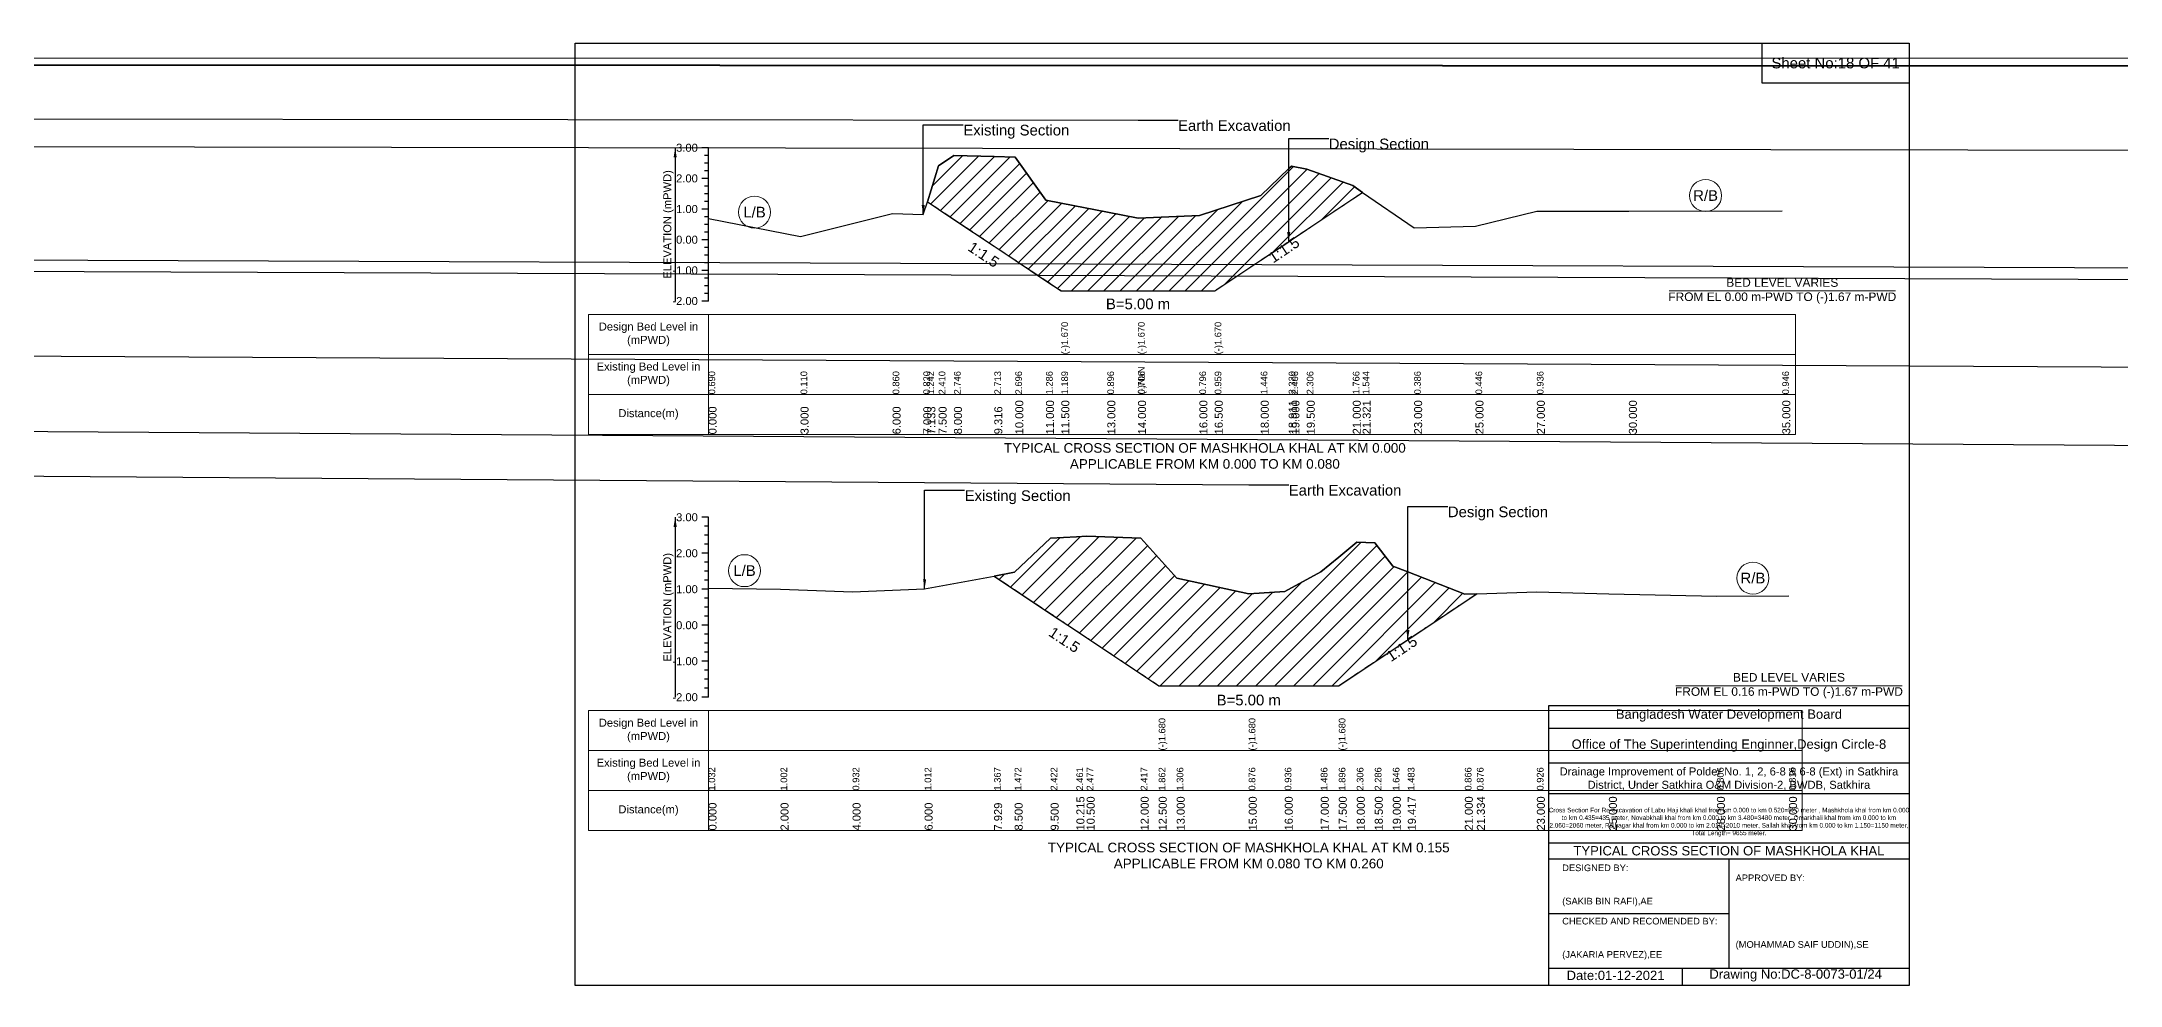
# Model space of a CAD drawing. Header units: inches. Extents: x 0 to 506000, y -4242 to 7.
# Drawn here: x 267600 to 276951, y -4242 to 7 of the extents above; entities that cross this region are included whole.
import ezdxf

# ---------------------------------------------------------------- set-up
doc = ezdxf.new("R2010")
doc.units = ezdxf.units.IN
doc.header["$LTSCALE"] = 7
doc.header["$MEASUREMENT"] = 0
doc.linetypes.add('DASHED', pattern=[0.75, 0.5, -0.25])
for name, color, linetype, lineweight in [('Cross section Data Border', 7, 'Continuous', 9), ('Cross Section Labels', 7, 'Continuous', 9), ('Design_Bed_Level for Xsection', 7, 'DASHED', 25), ('Existing_Bed_Level for Xsection', 7, 'Continuous', 25), ('Long Section Labels', 7, 'Continuous', 9)]:
    doc.layers.add(name, color=color, linetype=linetype, lineweight=lineweight)
doc.styles.get("Standard").update_dxf_attribs({"font": 'arial.ttf'})
doc.dimstyles.get("Standard").update_dxf_attribs({"dimtxt": 0.18, "dimasz": 0.18, "dimexe": 0.18, "dimexo": 0.0625, "dimgap": 0.09, "dimtad": 0, "dimtih": 1, "dimtoh": 1, "dimdec": 4, "dimzin": 0, "dimdsep": 46, "dimtxsty": 'Standard', "dimcen": 0.09, "dimadec": 0, "dimazin": 0, "dimtfac": 1, "dimtdec": 4, "dimtofl": 0, "dimtmove": 0, "dimatfit": 3, "dimfxl": 1, "dimtolj": 1, "dimtzin": 0, "dimarcsym": 0})

msp = doc.modelspace()

# ---------------------------------------------------------------- hatches: boundary and pattern name
at = {"layer": 'Existing_Bed_Level for Xsection'}
h = msp.add_hatch(dxfattribs=at)
h.set_pattern_fill('ANSI31', color=256, scale=414, style=0)
h.paths.add_polyline_path([(271584.3, -713.8), (271635, -747.6), (271704, -793.6), (271885.6, -914.7), (271980, -977.6), (272118, -1069.6), (272187, -1115.6), (272394, -1115.6), (272532, -1115.6), (272808, -1115.6), (272877, -1115.6), (273084, -977.6), (273209.7, -893.9), (273222, -885.6), (273291, -839.6), (273498, -701.6), (273542.3, -672.1), (273498, -641.5), (273291, -567), (273222, -553.2), (273209.7, -565), (273084, -685.6), (272877, -752.9), (272808, -775.3), (272532, -787.8), (272394, -761.5), (272187, -721.2), (272118, -707.7), (271980, -513.1), (271885.6, -510.8), (271704, -506.2), (271635, -552.6)])
h = msp.add_hatch(dxfattribs=at)
h.set_pattern_fill('ANSI31', color=256, scale=486, style=0)
h.paths.add_polyline_path([(271884.6, -2399.1), (271977, -2460.7), (272139, -2568.7), (272254.8, -2645.9), (272301, -2676.7), (272544, -2838.7), (272625, -2892.7), (272706, -2892.7), (273030, -2892.7), (273192, -2892.7), (273354, -2892.7), (273435, -2892.7), (273516, -2838.7), (273597, -2784.7), (273678, -2730.7), (273745.6, -2685.7), (274002, -2514.7), (274056.1, -2478.7), (274002, -2480.3), (273745.6, -2380.3), (273678, -2353.9), (273597, -2250.2), (273516, -2247), (273435, -2313.4), (273354, -2379.8), (273192, -2468.9), (273030, -2478.7), (272706, -2409), (272625, -2319), (272544, -2229), (272301, -2219.3), (272254.8, -2221.8), (272139, -2228.2), (271977, -2382.1)])

# ---------------------------------------------------------------- linework, layer by layer
for points in [[(270000, 0), (276000, 0), (276000, -4242), (270000, -4242)], [(275340, 0), (276000, 0), (276000, -180), (275340, -180)]]:
    msp.add_lwpolyline(points, close=True)
for points in [[(274380, -4242), (274380, -2982), (276000, -2982)], [(274380, -3084), (276000, -3084)], [(274380, -3240), (276000, -3240)], [(274380, -3378), (276000, -3378)], [(274380, -3600), (276000, -3600)], [(274380, -3672), (276000, -3672)], [(275190, -3672), (275190, -4164)], [(274380, -3918), (275190, -3918)], [(274380, -4164), (276000, -4164)], [(274980, -4164), (274980, -4242)]]:
    msp.add_lwpolyline(points)
at = {"layer": 'Cross section Data Border'}
for points in [[(270060, -1221.2), (275490, -1221.2), (275490, -1761.2), (270060, -1761.2)], [(270060, -3004.6), (275520, -3004.6), (275520, -3544.6), (270060, -3544.6)]]:
    msp.add_lwpolyline(points, close=True, dxfattribs=at)
for points in [[(270600, -1221.2), (270600, -1761.2)], [(270060, -1401.2), (275490, -1401.2)], [(270060, -1581.2), (275490, -1581.2)], [(270600, -3004.6), (270600, -3544.6)], [(270060, -3184.6), (275520, -3184.6)], [(270060, -3364.6), (275520, -3364.6)]]:
    msp.add_lwpolyline(points, dxfattribs=at)
at = {"layer": 'Cross Section Labels'}
for points in [[(274921, -1115.6), (275939, -1115.6)], [(274951, -2892.7), (275969, -2892.7)]]:
    msp.add_lwpolyline(points, dxfattribs=at)
for centre in [(275085, -686.3), (270807, -761), (270762, -2374.8), (275298, -2408.2)]:
    msp.add_circle(centre, 72, dxfattribs=at)
at = {"layer": 'Design_Bed_Level for Xsection'}
for points in [[(271584.3, -713.8), (271885.6, -914.7), (272187, -1115.6), (272532, -1115.6), (272877, -1115.6), (273209.7, -893.9), (273542.3, -672.1)], [(271884.6, -2399.1), (272254.8, -2645.9), (272625, -2892.7), (273030, -2892.7), (273435, -2892.7), (273745.6, -2685.7), (274056.1, -2478.7)]]:
    msp.add_lwpolyline(points, dxfattribs=at)
at = {"layer": 'Existing_Bed_Level for Xsection'}
for points in [[(270600, -471.2), (270570, -471.2)], [(270600, -505.7), (270582, -505.7)], [(270600, -540.2), (270582, -540.2)], [(270600, -1161.2), (270600, -1023.2), (270600, -885.2), (270600, -747.2), (270600, -609.2), (270600, -471.2)], [(270600, -790), (271014, -870), (271428, -766.5), (271566, -772), (271584.3, -713.8), (271635, -552.6), (271704, -506.2), (271885.6, -510.8), (271980, -513.1), (272118, -707.7), (272187, -721.2), (272187, -721.2), (272394, -761.5), (272532, -787.8), (272532, -787.8), (272808, -775.3), (272877, -752.9), (272877, -752.9), (273084, -685.6), (273209.7, -565), (273222, -553.2), (273291, -567), (273498, -641.5), (273542.3, -672.1), (273774, -831.9), (274050, -823.6), (274326, -756), (274740, -756), (275430, -754.6)], [(270600, -609.2), (270570, -609.2)], [(270600, -574.7), (270582, -574.7)], [(270600, -643.7), (270582, -643.7)], [(270600, -747.2), (270570, -747.2)], [(270600, -678.2), (270582, -678.2)], [(270600, -712.7), (270582, -712.7)], [(270600, -781.7), (270582, -781.7)], [(270600, -816.2), (270582, -816.2)], [(270600, -885.2), (270570, -885.2)], [(270600, -850.7), (270582, -850.7)], [(270600, -919.7), (270582, -919.7)], [(270600, -1023.2), (270570, -1023.2)], [(270600, -954.2), (270582, -954.2)], [(270600, -988.7), (270582, -988.7)], [(270600, -1057.7), (270582, -1057.7)], [(270600, -1092.2), (270582, -1092.2)], [(270600, -1161.2), (270570, -1161.2)], [(270600, -1126.7), (270582, -1126.7)], [(270600, -2134.6), (270570, -2134.6)], [(270600, -2944.6), (270600, -2782.6), (270600, -2620.6), (270600, -2458.6), (270600, -2296.6), (270600, -2134.6)], [(270600, -2175.1), (270582, -2175.1)], [(270600, -2215.6), (270582, -2215.6)], [(270600, -2453.4), (270924, -2458.2), (271248, -2469.6), (271572, -2456.6), (271884.6, -2399.1), (271977, -2382.1), (272139, -2228.2), (272254.8, -2221.8), (272301, -2219.3), (272544, -2229), (272625, -2319), (272625, -2319), (272706, -2409), (273030, -2478.7), (273030, -2478.7), (273192, -2468.9), (273354, -2379.8), (273435, -2313.4), (273435, -2313.4), (273516, -2247), (273597, -2250.2), (273678, -2353.9), (273745.6, -2380.3), (274002, -2480.3), (274056.1, -2478.7), (274326, -2470.6), (274650, -2478.7), (275136, -2490), (275460, -2488.4)], [(270600, -2296.6), (270570, -2296.6)], [(270600, -2256.1), (270582, -2256.1)], [(270600, -2337.1), (270582, -2337.1)], [(270600, -2377.6), (270582, -2377.6)], [(270600, -2418.1), (270582, -2418.1)], [(270600, -2458.6), (270570, -2458.6)], [(270600, -2499.1), (270582, -2499.1)], [(270600, -2539.6), (270582, -2539.6)], [(270600, -2580.1), (270582, -2580.1)], [(270600, -2620.6), (270570, -2620.6)], [(270600, -2661.1), (270582, -2661.1)], [(270600, -2701.6), (270582, -2701.6)], [(270600, -2782.6), (270570, -2782.6)], [(270600, -2742.1), (270582, -2742.1)], [(270600, -2823.1), (270582, -2823.1)], [(270600, -2863.6), (270582, -2863.6)], [(270600, -2944.6), (270570, -2944.6)], [(270600, -2904.1), (270582, -2904.1)]]:
    msp.add_lwpolyline(points, dxfattribs=at)
for points in [[(271584.3, -713.8), (271584.3, -713.8), (271635, -747.6), (271704, -793.6), (271885.6, -914.7), (271980, -977.6), (272118, -1069.6), (272187, -1115.6), (272187, -1115.6), (272394, -1115.6), (272532, -1115.6), (272532, -1115.6), (272808, -1115.6), (272877, -1115.6), (272877, -1115.6), (273084, -977.6), (273209.7, -893.9), (273222, -885.6), (273291, -839.6), (273498, -701.6), (273542.3, -672.1), (273542.3, -672.1), (273542.3, -672.1), (273498, -641.5), (273291, -567), (273222, -553.2), (273209.7, -565), (273084, -685.6), (272877, -752.9), (272877, -752.9), (272808, -775.3), (272532, -787.8), (272532, -787.8), (272394, -761.5), (272187, -721.2), (272187, -721.2), (272118, -707.7), (271980, -513.1), (271885.6, -510.8), (271704, -506.2), (271635, -552.6), (271584.3, -713.8)], [(271884.6, -2399.1), (271977, -2460.7), (272139, -2568.7), (272254.8, -2645.9), (272301, -2676.7), (272544, -2838.7), (272625, -2892.7), (272625, -2892.7), (272706, -2892.7), (273030, -2892.7), (273030, -2892.7), (273192, -2892.7), (273354, -2892.7), (273435, -2892.7), (273435, -2892.7), (273516, -2838.7), (273597, -2784.7), (273678, -2730.7), (273745.6, -2685.7), (274002, -2514.7), (274056.1, -2478.7), (274056.1, -2478.7), (274056.1, -2478.7), (274002, -2480.3), (273745.6, -2380.3), (273678, -2353.9), (273597, -2250.2), (273516, -2247), (273435, -2313.4), (273435, -2313.4), (273354, -2379.8), (273192, -2468.9), (273030, -2478.7), (273030, -2478.7), (272706, -2409), (272625, -2319), (272625, -2319), (272544, -2229), (272301, -2219.3), (272254.8, -2221.8), (272139, -2228.2), (271977, -2382.1)]]:
    msp.add_lwpolyline(points, close=True, dxfattribs=at)

# ---------------------------------------------------------------- texts
at = {"attachment_point": 5}
for s, insert, char_height in [('Sheet No:18 OF 41', (275670, -90), 48), ('Bangladesh Water Development Board', (275190, -3027), 42), ('Office of The Superintending Enginner,Design Circle-8', (275190, -3162), 42)]:
    msp.add_mtext(s, dxfattribs=dict(at, insert=insert, char_height=char_height))
for s, insert, char_height, width, attachment_point in [('Drainage Improvement of Polder No. 1, 2, 6-8 & 6-8 (Ext) in Satkhira District, Under Satkhira O&M Division-2, BWDB, Satkhira', (275190, -3312), 36, 1680, 5), ('Cross Section For Re-excavation of Labu Haji khali khal from km 0.000 to km 0.520=520 meter , Mashkhola khal from km 0.000 to km 0.435=435 meter, Novabkhali khal from km 0.000 to km 3.480=3480 meter, Omarkhali khal from km 0.000 to km 2.060=2060 meter, Rajnagar khal from km 0.000 to km 2.010=2010 meter, Sallah khal from km 0.000 to km 1.150=1150 meter, Total Length= 9655 meter. ', (275190, -3507), 20.5611, 1620, 5), ('TYPICAL CROSS SECTION OF MASHKHOLA KHAL', (275190, -3636), 42, 1680, 5), ('DESIGNED BY:^J^J^J(SAKIB BIN RAFI),AE', (274440, -3792), 30, 840, 4), ('APPROVED BY:^J^J^J^J^J^J(MOHAMMAD SAIF UDDIN),SE', (275220, -3912), 30, 840, 4), ('CHECKED AND RECOMENDED BY:^J^J^J(JAKARIA PERVEZ),EE', (274440, -4032), 30, 840, 4), ('Date:01-12-2021', (274680, -4197), 42, 840, 5), ('Drawing No:DC-8-0073-01/24', (275490, -4197), 42, 1320, 5)]:
    msp.add_mtext(s, dxfattribs=dict(insert=insert, char_height=char_height, width=width, attachment_point=attachment_point))
at = {"layer": 'Cross section Data Border', "char_height": 36, "width": 480, "attachment_point": 5}
for s, insert in [('Design Bed Level in (mPWD)', (270330, -1311.2)), ('Existing Bed Level in (mPWD)', (270330, -1491.2)), ('Distance(m)', (270330, -1671.2)), ('Design Bed Level in (mPWD)', (270330, -3094.6)), ('Existing Bed Level in (mPWD)', (270330, -3274.6)), ('Distance(m)', (270330, -3454.6))]:
    msp.add_mtext(s, dxfattribs=dict(at, insert=insert))
at = {"layer": 'Cross Section Labels'}
for s, insert, char_height, attachment_point in [('Existing Section', (271746, -367.7), 48, 1), ('Earth Excavation', (272712, -347), 48, 1), ('Design Section', (273389.7, -429.8), 48, 1), ('L/B', (270807, -761), 48, 5), ('R/B', (275085, -686.3), 48, 5), ('BED LEVEL VARIES ^JFROM EL 0.00 m-PWD TO (-)1.67 m-PWD', (275430, -1115.6), 38.4, 5), ('B=5.00 m', (272532, -1150.1), 48, 2), ('TYPICAL CROSS SECTION OF MASHKHOLA KHAL AT KM 0.000^JAPPLICABLE FROM KM 0.000 TO KM 0.080', (272832.6, -1858.6), 43.2, 5), ('Existing Section', (271752, -2013.1), 48, 1), ('Earth Excavation', (273210, -1988.8), 48, 1), ('Design Section', (273925.6, -2086), 48, 1), ('L/B', (270762, -2374.8), 48, 5), ('R/B', (275298, -2408.2), 48, 5), ('BED LEVEL VARIES ^JFROM EL 0.16 m-PWD TO (-)1.67 m-PWD', (275460, -2892.7), 38.4, 5), ('B=5.00 m', (273030, -2933.2), 48, 2), ('TYPICAL CROSS SECTION OF MASHKHOLA KHAL AT KM 0.155^JAPPLICABLE FROM KM 0.080 TO KM 0.260', (273030, -3657.5), 43.2, 5)]:
    msp.add_mtext(s, dxfattribs=dict(at, insert=insert, char_height=char_height, attachment_point=attachment_point))
at = {"layer": 'Cross Section Labels', "char_height": 48, "attachment_point": 2}
for insert, rotation in [((271851.1, -932), 326.30993), ((273175.2, -911.1), 33.69007), ((272214.3, -2666.2), 326.30993), ((273705.1, -2705.9), 33.69007)]:
    msp.add_mtext('1:1.5', dxfattribs=dict(at, insert=insert, rotation=rotation))
at = {"layer": 'Existing_Bed_Level for Xsection', "char_height": 36, "attachment_point": 6}
for s, insert in [('3.00', (270552, -471.2)), ('2.00', (270552, -609.2)), ('1.00', (270552, -747.2)), ('0.00', (270552, -885.2)), ('-1.00', (270552, -1023.2)), ('-2.00', (270552, -1161.2)), ('3.00', (270552, -2134.6)), ('2.00', (270552, -2296.6)), ('1.00', (270552, -2458.6)), ('0.00', (270552, -2620.6)), ('-1.00', (270552, -2782.6)), ('-2.00', (270552, -2944.6))]:
    msp.add_mtext(s, dxfattribs=dict(at, insert=insert))
at = {"layer": 'Existing_Bed_Level for Xsection', "char_height": 36, "attachment_point": 5, "rotation": 90}
for insert in [(270420, -816.2), (270420, -2539.6)]:
    msp.add_mtext('ELEVATION (mPWD)', dxfattribs=dict(at, insert=insert))
at = {"layer": 'Long Section Labels', "attachment_point": 1, "rotation": 90}
for s, insert, char_height in [('(-)1.670', (272187, -1401.2), 30), ('(-)1.670', (272532, -1401.2), 30), ('(-)1.670', (272877, -1401.2), 30), ('0.690', (270600, -1581.2), 30), ('0.110', (271014, -1581.2), 30), ('0.860', (271428, -1581.2), 30), ('0.820', (271566, -1581.2), 30), ('1.242', (271584.3, -1581.2), 30), ('2.410', (271635, -1581.2), 30), ('2.746', (271704, -1581.2), 30), ('2.713', (271885.6, -1581.2), 30), ('2.696', (271980, -1581.2), 30), ('1.286', (272118, -1581.2), 30), ('1.189', (272187, -1581.2), 30), ('1.189', (272187, -1581.2), 30), ('1.189', (272187, -1581.2), 30), ('0.896', (272394, -1581.2), 30), ('(-)NaN', (272532, -1581.2), 30), ('(-)NaN', (272532, -1581.2), 30), ('0.706', (272532, -1581.2), 30), ('0.706', (272532, -1581.2), 30), ('0.796', (272808, -1581.2), 30), ('0.959', (272877, -1581.2), 30), ('0.959', (272877, -1581.2), 30), ('1.446', (273084, -1581.2), 30), ('2.320', (273209.7, -1581.2), 30), ('2.406', (273222, -1581.2), 30), ('2.306', (273291, -1581.2), 30), ('1.766', (273498, -1581.2), 30), ('1.544', (273542.3, -1581.2), 30), ('0.386', (273774, -1581.2), 30), ('0.446', (274050, -1581.2), 30), ('0.936', (274326, -1581.2), 30), ('0.936', (274326, -1581.2), 30), ('0.946', (275430, -1581.2), 30), ('0.000', (270600, -1761.2), 36), ('3.000', (271014, -1761.2), 36), ('6.000', (271428, -1761.2), 36), ('7.000', (271566, -1761.2), 36), ('7.133', (271584.3, -1761.2), 36), ('7.500', (271635, -1761.2), 36), ('8.000', (271704, -1761.2), 36), ('9.316', (271885.6, -1761.2), 36), ('10.000', (271980, -1761.2), 36), ('11.000', (272118, -1761.2), 36), ('11.500', (272187, -1761.2), 36), ('11.500', (272187, -1761.2), 36), ('11.500', (272187, -1761.2), 36), ('13.000', (272394, -1761.2), 36), ('14.000', (272532, -1761.2), 36), ('14.000', (272532, -1761.2), 36), ('14.000', (272532, -1761.2), 36), ('16.000', (272808, -1761.2), 36), ('16.500', (272877, -1761.2), 36), ('16.500', (272877, -1761.2), 36), ('16.500', (272877, -1761.2), 36), ('18.000', (273084, -1761.2), 36), ('18.911', (273209.7, -1761.2), 36), ('19.000', (273222, -1761.2), 36), ('19.500', (273291, -1761.2), 36), ('21.000', (273498, -1761.2), 36), ('21.321', (273542.3, -1761.2), 36), ('23.000', (273774, -1761.2), 36), ('25.000', (274050, -1761.2), 36), ('27.000', (274326, -1761.2), 36), ('30.000', (274740, -1761.2), 36), ('35.000', (275430, -1761.2), 36), ('(-)1.680', (272625, -3184.6), 30), ('(-)1.680', (273030, -3184.6), 30), ('(-)1.680', (273435, -3184.6), 30), ('1.032', (270600, -3364.6), 30), ('1.002', (270924, -3364.6), 30), ('0.932', (271248, -3364.6), 30), ('1.012', (271572, -3364.6), 30), ('1.367', (271884.6, -3364.6), 30), ('1.472', (271977, -3364.6), 30), ('2.422', (272139, -3364.6), 30), ('2.461', (272254.8, -3364.6), 30), ('2.477', (272301, -3364.6), 30), ('2.417', (272544, -3364.6), 30), ('1.862', (272625, -3364.6), 30), ('1.862', (272625, -3364.6), 30), ('1.862', (272625, -3364.6), 30), ('1.306', (272706, -3364.6), 30), ('0.876', (273030, -3364.6), 30), ('0.876', (273030, -3364.6), 30), ('0.876', (273030, -3364.6), 30), ('0.936', (273192, -3364.6), 30), ('1.486', (273354, -3364.6), 30), ('1.896', (273435, -3364.6), 30), ('1.896', (273435, -3364.6), 30), ('1.896', (273435, -3364.6), 30), ('2.306', (273516, -3364.6), 30), ('2.286', (273597, -3364.6), 30), ('1.646', (273678, -3364.6), 30), ('1.483', (273745.6, -3364.6), 30), ('0.866', (274002, -3364.6), 30), ('0.876', (274056.1, -3364.6), 30), ('0.926', (274326, -3364.6), 30), ('0.806', (275136, -3364.6), 30), ('0.816', (275460, -3364.6), 30), ('0.000', (270600, -3544.6), 36), ('2.000', (270924, -3544.6), 36), ('4.000', (271248, -3544.6), 36), ('6.000', (271572, -3544.6), 36), ('7.929', (271884.6, -3544.6), 36), ('8.500', (271977, -3544.6), 36), ('9.500', (272139, -3544.6), 36), ('10.215', (272254.8, -3544.6), 36), ('10.500', (272301, -3544.6), 36), ('12.000', (272544, -3544.6), 36), ('12.500', (272625, -3544.6), 36), ('12.500', (272625, -3544.6), 36), ('12.500', (272625, -3544.6), 36), ('13.000', (272706, -3544.6), 36), ('15.000', (273030, -3544.6), 36), ('15.000', (273030, -3544.6), 36), ('15.000', (273030, -3544.6), 36), ('16.000', (273192, -3544.6), 36), ('17.000', (273354, -3544.6), 36), ('17.500', (273435, -3544.6), 36), ('17.500', (273435, -3544.6), 36), ('17.500', (273435, -3544.6), 36), ('18.000', (273516, -3544.6), 36), ('18.500', (273597, -3544.6), 36), ('19.000', (273678, -3544.6), 36), ('19.417', (273745.6, -3544.6), 36), ('21.000', (274002, -3544.6), 36), ('21.334', (274056.1, -3544.6), 36), ('23.000', (274326, -3544.6), 36), ('25.000', (274650, -3544.6), 36), ('28.000', (275136, -3544.6), 36), ('30.000', (275460, -3544.6), 36)]:
    msp.add_mtext(s, dxfattribs=dict(at, insert=insert, char_height=char_height))

# ---------------------------------------------------------------- leaders
at = {"layer": 'Cross Section Labels', "annotation_type": 0, "has_hookline": 1, "hookline_direction": 0}
for points, text_width in [([(0, 0), (403262, -145.5), (403441.9, -145.5)], 497), ([(0, 0), (413300, -154.4), (413479.9, -154.4)], 497), ([(0, 0), (452717.5, -111.2), (452897.4, -111.2)], 497), ([(0, 0), (272532, -347), (272711.9, -347)], 497), ([(0, 0), (292196, -508.2), (292286.3, -113.5), (292329.5, -113.5)], 497), ([(0, 0), (323900, -1705.5), (324079.9, -1705.5)], 497), ([(0, 0), (412980, -1586.3), (413159.9, -1586.3)], 497), ([(0, 0), (443222, -1616.7), (443401.9, -1616.7)], 497), ([(0, 0), (273030, -1988.8), (273209.9, -1988.8)], 497), ([(0, 0), (283272, -1850.8), (283451.9, -1850.8)], 497), ([(271566, -772), (271566, -367.7), (271745.9, -367.7)], 467.2), ([(273209.7, -893.9), (273209.7, -429.8), (273389.6, -429.8)], 441.2), ([(271572, -2456.6), (271572, -2013.1), (271751.9, -2013.1)], 467.2), ([(273745.6, -2685.7), (273745.6, -2086), (273925.5, -2086)], 441.2)]:
    msp.add_leader(points, dimstyle='Standard', override={"dimasz": 43.2}, dxfattribs=dict(at, text_width=text_width))
at = {"layer": 'Existing_Bed_Level for Xsection'}
for points in [[(270450, -471.2), (270450, -1161.2)], [(270450, -2134.6), (270450, -2944.6)]]:
    msp.add_leader(points, dimstyle='Standard', override={"dimasz": 43.2}, dxfattribs=at)

doc.saveas('drawing.dxf')
